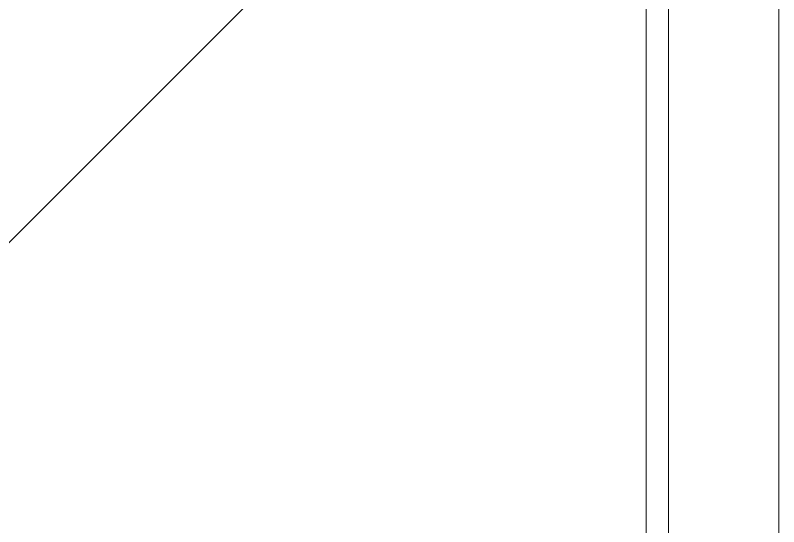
# Model space of a CAD drawing. Header units: millimetres. Extents: x -13069 to 207500, y -71366 to 56785.
# Drawn here: x 43970.8 to 44040, y 8306.3 to 8352.6 of the extents above; entities that cross this region are included whole.
import ezdxf

# ---------------------------------------------------------------- set-up
doc = ezdxf.new("R2010")
doc.units = ezdxf.units.MM
for name, color, linetype, lineweight in [('Потолки штриховка', 7, 'Continuous', 9), ('Стены отделка', 7, 'Continuous', 30), ('Стены штриховка', 7, 'Continuous', 9)]:
    doc.layers.add(name, color=color, linetype=linetype, lineweight=lineweight)

msp = doc.modelspace()

# ---------------------------------------------------------------- hatches: boundary and pattern name
at = {"layer": 'Потолки штриховка', "lineweight": 18, "true_color": 0x787878}
h = msp.add_hatch(dxfattribs=at)
h.set_pattern_fill('FP_89', color=8, style=0, pattern_type=2)
h.set_pattern_definition([(45, (0, 0), (-53.03301, 53.03301), [])])
h.paths.add_polyline_path([(42005.854, 3842.057), (42005.876, 3842.057), (42005.854, 3844.057), (42003.987, 3842.057)])
h.paths.add_polyline_path([(44028, 3844.057), (44028, 4007.057), (42004.047, 4007.057), (42005.987, 3844.057), (43898.197, 3844.057)])
h.paths.add_polyline_path([(44030, 3842.057), (44030, 3844.057), (44028, 3844.057)])
h.paths.add_polyline_path([(43831.217, 6007.057), (44028, 6007.057), (44028, 6307.057), (41978.55, 6307.057), (41981.876, 6007.057), (43715, 6007.057)])
h.paths.add_polyline_path([(42108.321, 8430.011), (42106.321, 8432.011), (42106.321, 8430.011)])
h.paths.add_polyline_path([(42108.321, 8267.011), (44028, 8267.011), (44028, 8430.011), (42108.321, 8430.011), (42108.321, 8268.091)])
h.paths.add_polyline_path([(44028, 8430.011), (44030, 8432.011), (44028, 8432.011)])

# ---------------------------------------------------------------- linework, layer by layer
at = {"layer": 'Стены отделка', "lineweight": 9}
for p, q in [((44040, 3832.057), (44040, 8442.011)), ((44028, 3844.057), (44028, 8430.011))]:
    msp.add_line(p, q, dxfattribs=at)
at = {"layer": 'Стены штриховка'}
msp.add_line((44030, 3842.057), (44030, 8432.011), dxfattribs=at)

doc.saveas('drawing.dxf')
